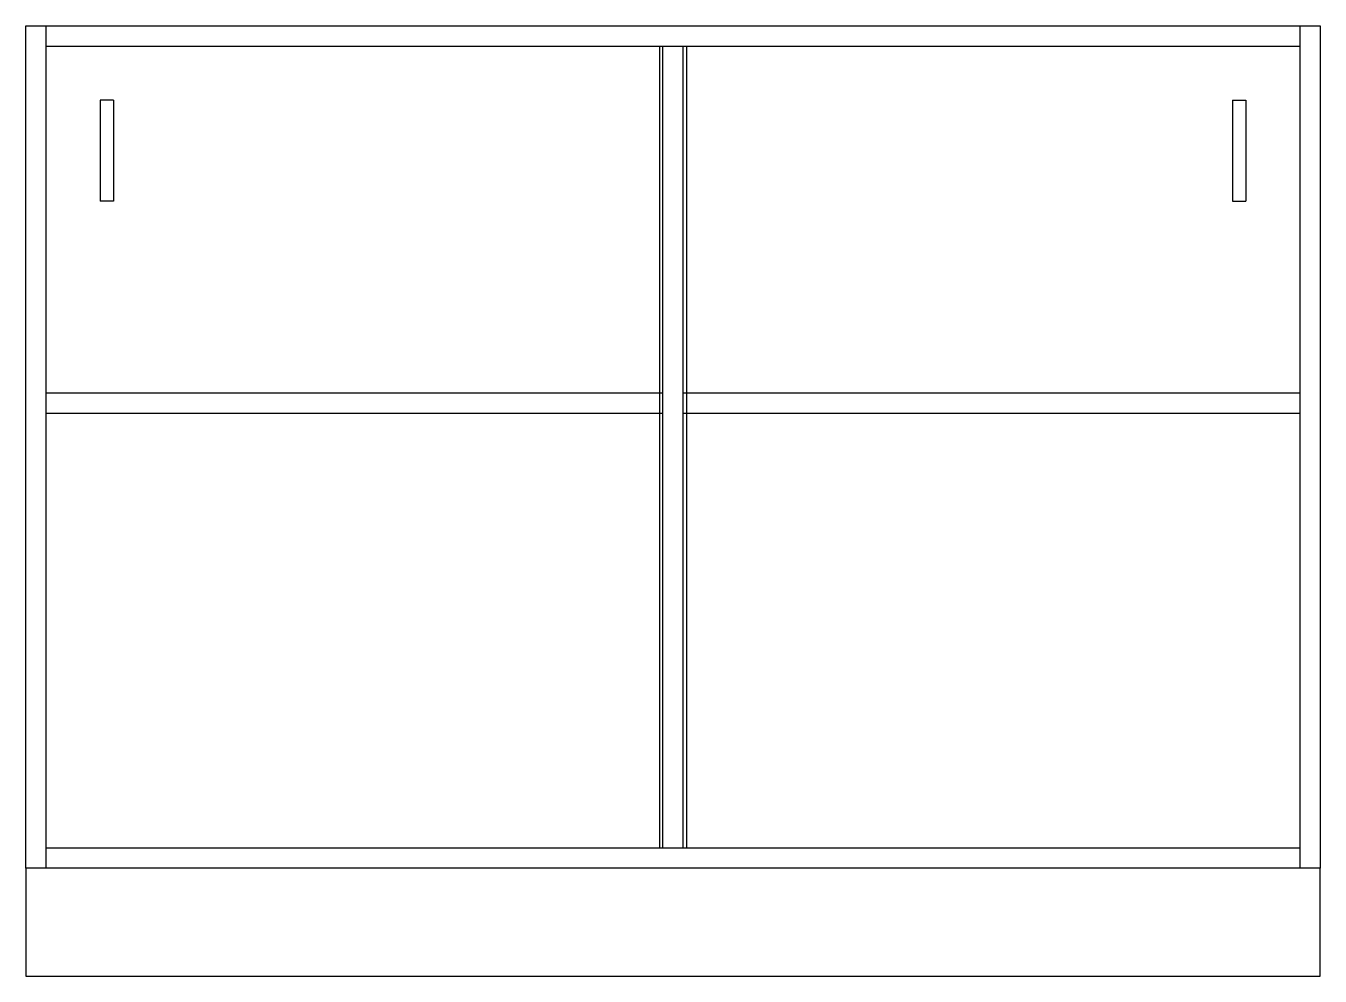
# Model space of a CAD drawing. Extents: x 0 to 48, y 0 to 35.2.
import ezdxf

# ---------------------------------------------------------------- set-up
doc = ezdxf.new("R2010")
doc.units = 0
doc.header["$LTSCALE"] = 3
doc.linetypes.add('HIDDEN', pattern=[0])
doc.layers.get('0').update_dxf_attribs({"linetype": 'CONTINUOUS'})
doc.layers.add('HID', color=7, linetype='HIDDEN')

msp = doc.modelspace()

# ---------------------------------------------------------------- linework, layer by layer
at = {"color": 0}
for p, q in [((0, 4), (0, 35.25)), ((0, 35.25), (48, 35.25)), ((0.75, 4), (0.75, 35.25)), ((47.25, 35.25), (47.25, 4)), ((48, 35.25), (48, 4)), ((0.75, 34.5), (47.25, 34.5)), ((23.5, 34.5), (23.5, 4.75)), ((23.625, 4.75), (23.625, 34.5)), ((24.375, 4.75), (24.375, 34.5)), ((2.75, 32.5), (2.75, 28.75)), ((3.25, 32.5), (2.75, 32.5)), ((3.25, 32.5), (3.25, 28.75)), ((44.75, 32.5), (44.75, 28.75)), ((44.75, 32.5), (45.25, 32.5)), ((45.25, 32.5), (45.25, 28.75)), ((3.25, 28.75), (2.75, 28.75)), ((44.75, 28.75), (45.25, 28.75)), ((23.625, 21.625), (0.75, 21.625)), ((47.25, 21.625), (24.375, 21.625)), ((23.625, 20.875), (0.75, 20.875)), ((47.25, 20.875), (24.375, 20.875)), ((47.25, 4.75), (0.75, 4.75)), ((48, 4), (0, 4)), ((0, 4), (0, 0)), ((48, 0), (48, 4)), ((0, 0), (48, 0))]:
    msp.add_line(p, q, dxfattribs=at)
at = {"layer": 'HID', "color": 0}
msp.add_line((24.5, 34.5), (24.5, 4.75), dxfattribs=at)

doc.saveas('drawing.dxf')
